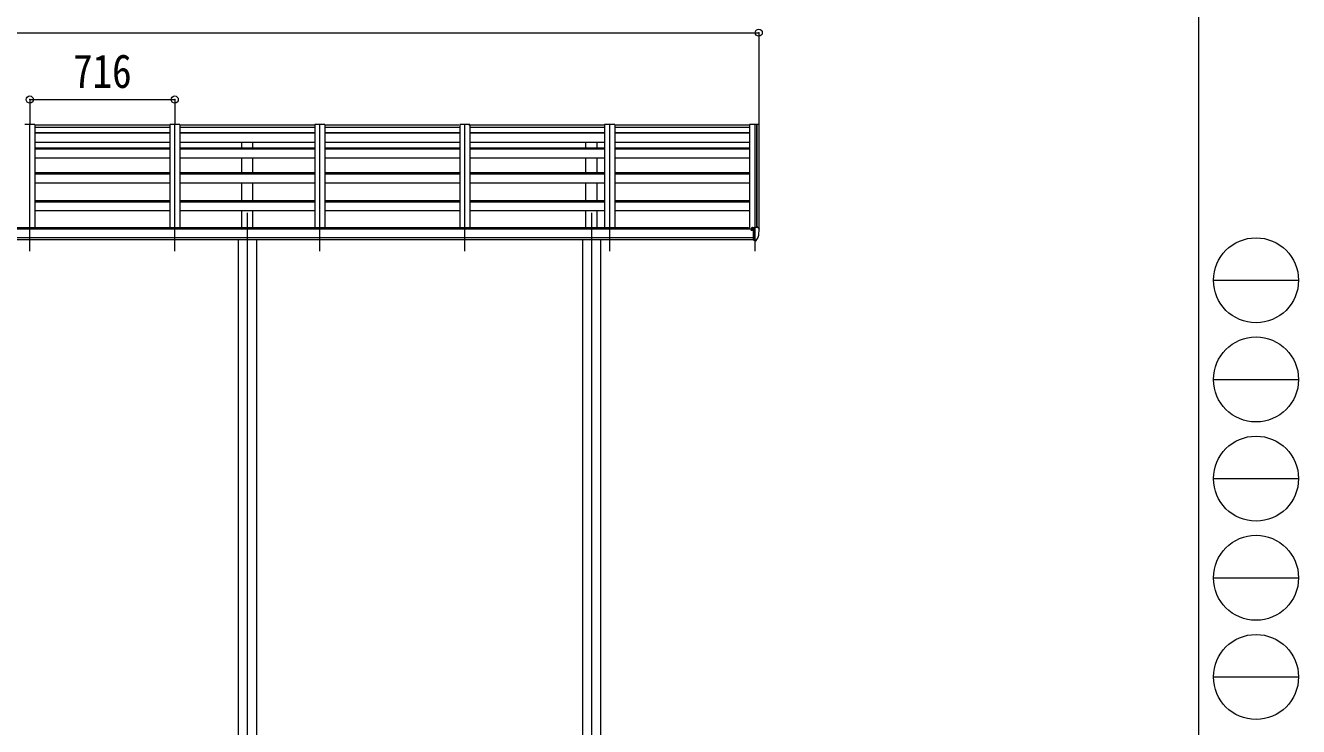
# Model space of a CAD drawing. Units: millimetres at full size, sheet at 1:35. Extents: x -9783 to 9892, y -6828 to 6752.
# Drawn here: x 3605 to 9892, y -3468 to -4 of the extents above; entities that cross this region are included whole.
import ezdxf
from ezdxf.enums import TextEntityAlignment as Align

# ---------------------------------------------------------------- set-up
doc = ezdxf.new("R2010")
doc.units = ezdxf.units.MM
doc.header["$LTSCALE"] = 35
doc.header["$PDMODE"] = 32
doc.header["$PDSIZE"] = 35
for name, color, linetype, lineweight in [('0-1_本体', 4, 'Continuous', 9), ('0-2_部品', 7, 'Continuous', 9), ('0-8_PARTS2', 2, 'Continuous', 9), ('0-A_寸法', 6, 'Continuous', 9), ('F-0_240', 7, 'Continuous', 9)]:
    doc.layers.add(name, color=color, linetype=linetype, lineweight=lineweight)
doc.styles.add('ＭＳ ゴシック', font='')
doc.styles.get('ＭＳ ゴシック').set_extended_font_data('MS Gothic')

msp = doc.modelspace()

# ---------------------------------------------------------------- linework, layer by layer
at = {"layer": '0-1_本体'}
for p, q in [((3651.19, -493), (3601.19, -493)), ((3651.19, -493), (3651.19, -1003.13)), ((4317.19, -493), (4317.19, -1003.13)), ((4367.19, -493), (4317.19, -493)), ((4367.19, -493), (4367.19, -1003.13)), ((5033.19, -493), (5033.19, -1003.13)), ((5083.19, -493), (5033.19, -493)), ((5083.19, -493), (5083.19, -1003.13)), ((5749.19, -493), (5749.19, -1003.13)), ((5799.19, -493), (5749.19, -493)), ((5799.19, -493), (5799.19, -1003.13)), ((6465.19, -493), (6465.19, -1003.13)), ((6515.19, -493), (6465.19, -493)), ((6515.19, -493), (6515.19, -1003.13)), ((7181.19, -493), (7181.19, -1009.66)), ((7217.11, -493.21), (7216.49, -494.83)), ((7217.19, -493.09), (7217.19, -999.85)), ((7225.24, -493.43), (7217.41, -493.01)), ((7226.18, -494.31), (7226.2, -1006.39)), ((3651.19, -506), (4317.19, -506)), ((3651.19, -532.62), (4317.19, -532.62)), ((3651.19, -535.15), (4317.19, -535.15)), ((4367.19, -506), (5033.19, -506)), ((4367.19, -532.62), (5033.19, -532.62)), ((4367.19, -535.15), (5033.19, -535.15)), ((5083.19, -506), (5749.19, -506)), ((5083.19, -532.62), (5749.19, -532.62)), ((5083.19, -535.15), (5749.19, -535.15)), ((5799.19, -506), (6465.19, -506)), ((5799.19, -532.62), (6465.19, -532.62)), ((5799.19, -535.15), (6465.19, -535.15)), ((6515.19, -506), (7181.19, -506)), ((6515.19, -532.62), (7181.19, -532.62)), ((6515.19, -535.15), (7181.19, -535.15)), ((3651.19, -579.9), (4317.19, -579.9)), ((3651.19, -608.05), (4317.19, -608.05)), ((3651.19, -613.03), (4317.19, -613.03)), ((4367.19, -579.9), (5033.19, -579.9)), ((4367.19, -608.05), (5033.19, -608.05)), ((4367.19, -613.03), (5033.19, -613.03)), ((4672.69, -608.05), (4672.69, -579.9)), ((4727.69, -608.05), (4727.69, -579.9)), ((5083.19, -579.9), (5749.19, -579.9)), ((5083.19, -608.05), (5749.19, -608.05)), ((5083.19, -613.03), (5749.19, -613.03)), ((5799.19, -579.9), (6465.19, -579.9)), ((5799.19, -608.05), (6465.19, -608.05)), ((5799.19, -613.03), (6465.19, -613.03)), ((6372.69, -608.05), (6372.69, -579.9)), ((6427.69, -608.05), (6427.69, -579.9)), ((6515.19, -579.9), (7181.19, -579.9)), ((6515.19, -608.05), (7181.19, -608.05)), ((6515.19, -613.03), (7181.19, -613.03)), ((3651.19, -657.23), (4317.19, -657.23)), ((4367.19, -657.23), (5033.19, -657.23)), ((4672.69, -730.75), (4672.69, -657.23)), ((4727.69, -730.75), (4727.69, -657.23)), ((5083.19, -657.23), (5749.19, -657.23)), ((5799.19, -657.23), (6465.19, -657.23)), ((6372.69, -730.75), (6372.69, -657.23)), ((6427.69, -730.75), (6427.69, -657.23)), ((6515.19, -657.23), (7181.19, -657.23)), ((3651.19, -730.75), (4317.19, -730.75)), ((3651.19, -737.65), (4317.19, -737.65)), ((4367.19, -730.75), (5033.19, -730.75)), ((4367.19, -737.65), (5033.19, -737.65)), ((5083.19, -730.75), (5749.19, -730.75)), ((5083.19, -737.65), (5749.19, -737.65)), ((5799.19, -730.75), (6465.19, -730.75)), ((5799.19, -737.65), (6465.19, -737.65)), ((6515.19, -730.75), (7181.19, -730.75)), ((6515.19, -737.65), (7181.19, -737.65)), ((3651.19, -781.2), (4317.19, -781.2)), ((4367.19, -781.2), (5033.19, -781.2)), ((4672.69, -868.21), (4672.69, -781.2)), ((4727.69, -868.21), (4727.69, -781.2)), ((5083.19, -781.2), (5749.19, -781.2)), ((5799.19, -781.2), (6465.19, -781.2)), ((6372.69, -868.21), (6372.69, -781.2)), ((6427.69, -868.21), (6427.69, -781.2)), ((6515.19, -781.2), (7181.19, -781.2)), ((3651.19, -868.21), (4317.19, -868.21)), ((3651.19, -875.11), (4317.19, -875.11)), ((4367.19, -868.21), (5033.19, -868.21)), ((4367.19, -875.11), (5033.19, -875.11)), ((5083.19, -868.21), (5749.19, -868.21)), ((5083.19, -875.11), (5749.19, -875.11)), ((5799.19, -868.21), (6465.19, -868.21)), ((5799.19, -875.11), (6465.19, -875.11)), ((6515.19, -868.21), (7181.19, -868.21)), ((6515.19, -875.11), (7181.19, -875.11)), ((3651.19, -918.66), (4317.19, -918.66)), ((4367.19, -918.66), (5033.19, -918.66)), ((4672.69, -1003.32), (4672.69, -918.66)), ((4727.69, -1003.32), (4727.69, -918.66)), ((5083.19, -918.66), (5749.19, -918.66)), ((5799.19, -918.66), (6465.19, -918.66)), ((6372.69, -1003.32), (6372.69, -918.66)), ((6427.69, -1003.32), (6427.69, -918.66)), ((6515.19, -918.66), (7181.19, -918.66)), ((7176.19, -1003.13), (2224.19, -1003.13)), ((7176.19, -1009.66), (7176.19, -1003.13)), ((7199.69, -1009.66), (2200.69, -1009.66)), ((2200.69, -1051.25), (7199.69, -1051.25)), ((7199.69, -1063.1), (2200.69, -1063.03)), ((4654.99, -1063.19), (4654.99, -4519.26)), ((4745.39, -1063.19), (4745.39, -4519.26)), ((6354.99, -1063.19), (6354.99, -4519.26)), ((6445.39, -1063.19), (6445.39, -4519.26))]:
    msp.add_line(p, q, dxfattribs=at)
msp.add_lwpolyline([(7216.49, -999.85), (7216.49, -493), (7181.19, -493)], dxfattribs=at)
msp.add_circle((7192.22, -1014.76), 3, dxfattribs=at)
for centre, radius, start, end in [((7217.39, -493.32), 0.301, 87.13321, 158.93673), ((7225.19, -494.42), 1, 6.67014, 87)]:
    msp.add_arc(centre, radius, start, end, dxfattribs=at)
at = {"layer": '0-2_部品', "color": 4}
for p, q in [((4317.19, -497.3), (3651.19, -497.3)), ((5033.19, -497.3), (4367.19, -497.3)), ((5744.26, -497.3), (5083.19, -497.3)), ((6465.19, -497.3), (5794.26, -497.3)), ((7181.19, -497.3), (6515.19, -497.3))]:
    msp.add_line(p, q, dxfattribs=at)
at = {"layer": '0-2_部品'}
for p, q in [((7189.69, -1005.7), (7189.69, -1010.04)), ((7204.69, -1004.54), (7190.69, -1004.6)), ((7194.19, -1004.58), (7194.19, -1002.69)), ((7195.02, -1002.27), (7204.69, -1001.55)), ((7204.69, -1000.77), (7206.19, -1000.77)), ((7204.69, -1000.77), (7204.69, -1006.94)), ((7206.19, -1068.35), (7206.19, -999.86)), ((7221.28, -1000.42), (7225.35, -1006.23)), ((7194.69, -1014.77), (7194.39, -1014.77)), ((7195.22, -1014.77), (7194.69, -1014.77)), ((7199.69, -1009.59), (7206.19, -1009.19)), ((7199.69, -1065.16), (7205.19, -1065.16)), ((7205.69, -1066.16), (7205.19, -1065.16)), ((7206.19, -1066.16), (7205.69, -1066.16)), ((7207.69, -1068.26), (7206.19, -1068.35)), ((7207.69, -1068.26), (7211.4, -1068.04)), ((7213.81, -1066.54), (7223.56, -1051.16)), ((7228.19, -1009.23), (7228.19, -1009.86))]:
    msp.add_line(p, q, dxfattribs=at)
for points in [[(7195.02, -1002.27), (7194.85, -1002.29), (7194.69, -1002.32), (7194.55, -1002.36), (7194.42, -1002.41), (7194.32, -1002.47), (7194.25, -1002.54), (7194.21, -1002.61), (7194.19, -1002.69)], [(7206.19, -999.86), (7218.19, -999.86), (7220.52, -1000)], [(7189.69, -1013.15), (7189.69, -1014.77), (7189.22, -1014.77)], [(7194.39, -1013.58), (7194.39, -1014.77), (7189.69, -1014.77)], [(7199.69, -1065.16), (7199.69, -1006.94), (7204.69, -1006.94)], [(7206.19, -1054.47), (7203.03, -1054.06), (7199.69, -1053.63)]]:
    msp.add_lwpolyline(points, dxfattribs=at)
for centre, radius, start, end in [((7220.46, -1001), 1, 35, 86.5), ((7192.19, -1014.77), 2.5, 28.35764, 180), ((7192.19, -1014.77), 2.5, 0, 28.35764), ((7211.22, -1065.04), 3, 273.5, 330), ((7220.96, -1049.66), 3, 330, 348.16652), ((7035.7, -1009.85), 192.49, 347.8767, 359.9992), ((7225.19, -1009.23), 3, 0, 87)]:
    msp.add_arc(centre, radius, start, end, dxfattribs=at)
msp.add_ellipse((7190.69, -1005.7), major_axis=(0.02, 1.1), ratio=0.906239, start_param=0.0206394, end_param=1.5914357, dxfattribs=at)
at = {"layer": '0-8_PARTS2'}
for p, q in [((3626.19, -1119.18), (3626.19, -493)), ((4342.19, -1119.18), (4342.19, -493)), ((5058.19, -1119.18), (5058.19, -493)), ((5774.19, -1119.18), (5774.19, -493)), ((6490.19, -1119.18), (6490.19, -493)), ((7206.19, -493), (7206.19, -1119.18)), ((4700.19, -930.38), (4700.19, -4619.28)), ((6400.19, -930.38), (6400.19, -4619.28))]:
    msp.add_line(p, q, dxfattribs=at)
at = {"layer": '0-A_寸法'}
for p, q in [((2174.19, -39.78), (7226.19, -39.78)), ((7226.19, -39.78), (7226.19, -494.44)), ((3626.19, -369.92), (3626.19, -494.44)), ((3626.19, -369.92), (4342.19, -369.92)), ((4342.19, -369.92), (4342.19, -494.44))]:
    msp.add_line(p, q, dxfattribs=at)
for p in [(7226.19, -39.78), (3626.19, -369.92), (4342.19, -369.92)]:
    msp.add_point(p, dxfattribs=at)
at = {"layer": 'F-0_240', "color": 5}
msp.add_line((9396.97, 6751.9), (9396.97, -6828.1), dxfattribs=at)
at = {"layer": 'F-0_240', "color": 4}
for p, q in [((9471.77, -1263.1), (9891.77, -1263.1)), ((9471.77, -1753.1), (9891.77, -1753.1)), ((9471.77, -2243.1), (9891.77, -2243.1)), ((9471.77, -2733.1), (9891.77, -2733.1)), ((9471.77, -3223.1), (9891.77, -3223.1))]:
    msp.add_line(p, q, dxfattribs=at)
for centre in [(9681.77, -1263.1), (9681.77, -1753.1), (9681.77, -2243.1), (9681.77, -2733.1), (9681.77, -3223.1)]:
    msp.add_circle(centre, 210, dxfattribs=at)

# ---------------------------------------------------------------- texts
at = {"layer": '0-A_寸法', "color": 7, "style": 'ＭＳ ゴシック', "width": 0.85}
msp.add_text('716', height=166.8, dxfattribs=at).set_placement((3839.82, -362.92), align=Align.BOTTOM_LEFT)

doc.saveas('drawing.dxf')
